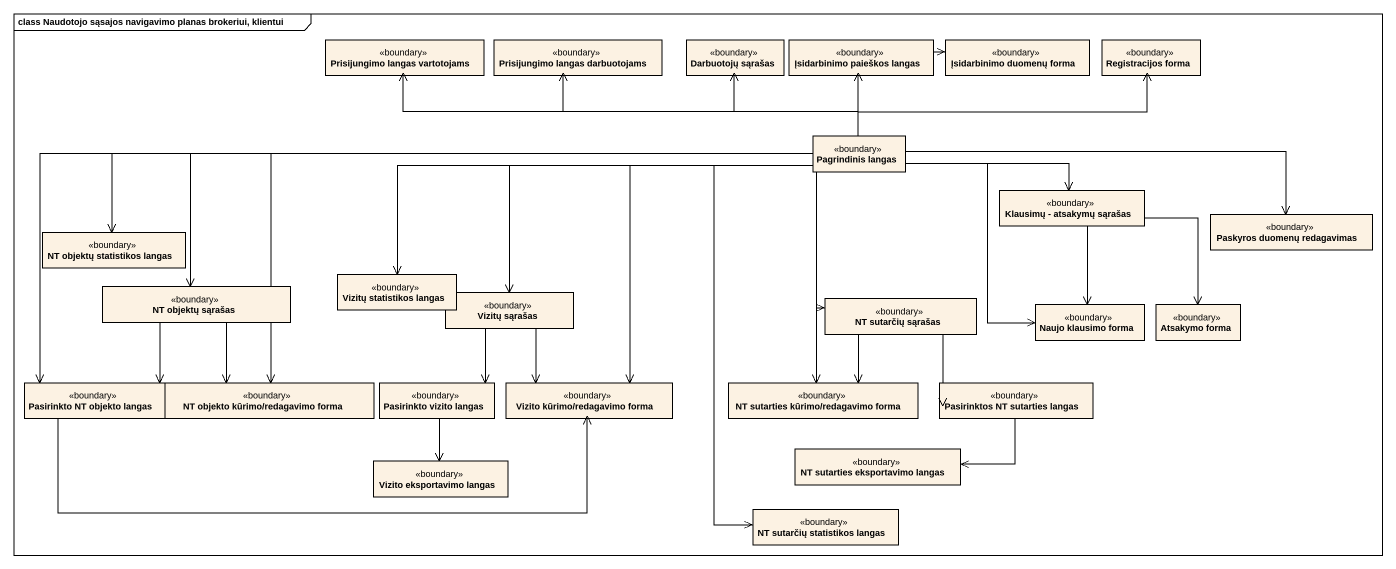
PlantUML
@startuml
mainframe class Naudotojo sąsajos navigavimo planas brokeriui, klientui
hide circle
hide empty members
class "Prisijungimo langas vartotojams" as Prisijungimo_langas <<boundary>>
class "Prisijungimo langas darbuotojams" as Prisijungimo_langas_2 <<boundary>>
class "Darbuotojų sąrašas" as Darbuotojų_sąrašas <<boundary>>
class "Įsidarbinimo paieškos langas" as Įsidarbinimo_paieškos_langas <<boundary>>
class "Įsidarbinimo duomenų forma" as Įsidarbinimo_duomenų_forma <<boundary>>
class "Registracijos forma" as Registracijos_forma <<boundary>>
class "Pagrindinis langas" as Pagrindinis_langas <<boundary>>
class "Klausimų - atsakymų sąrašas" as Klausimų_atsakymų_sąrašas <<boundary>>
class "NT objektų statistikos langas" as NT_objektų_statistikos <<boundary>>
class "Paskyros duomenų redagavimas" as Paskyros_duomenų_redagavimas <<boundary>>
class "Vizitų statistikos langas" as Vizitų_statistikos_langas <<boundary>>
class "NT objektų sąrašas" as NT_objektų_sąrašas <<boundary>>
class "Vizitų sąrašas" as Vizitų_sąrašas <<boundary>>
class "NT sutarčių sąrašas" as NT_sutarčių_sąrašas <<boundary>>
class "Naujo klausimo forma" as Naujo_klausimo_forma <<boundary>>
class "Atsakymo forma" as Atsakymo_forma <<boundary>>
class "Pasirinkto NT objekto langas" as Pasirinkto_NT_objekto_langas <<boundary>>
class "NT objekto kūrimo/redagavimo forma" as NT_objekto_kūrimo <<boundary>>
class "Pasirinkto vizito langas" as Pasirinkto_vizito_langas <<boundary>>
class "Vizito kūrimo/redagavimo forma" as Vizito_kūrimo_redagavimo <<boundary>>
class "NT sutarties kūrimo/redagavimo forma" as NT_sutarties_kūrimo <<boundary>>
class "Pasirinktos NT sutarties langas" as Pasirinktos_NT_sutarties <<boundary>>
class "Vizito eksportavimo langas" as Vizito_eksportavimo_langas <<boundary>>
class "NT sutarties eksportavimo langas" as NT_sutarties_eksportavimo <<boundary>>
class "NT sutarčių statistikos langas" as NT_sutarčių_statistikos <<boundary>>
Įsidarbinimo_paieškos_langas -right-> Įsidarbinimo_duomenų_forma
Pagrindinis_langas -left-> Prisijungimo_langas
Pagrindinis_langas -left-> Prisijungimo_langas_2
Pagrindinis_langas -up-> Darbuotojų_sąrašas
Pagrindinis_langas -up-> Įsidarbinimo_paieškos_langas
Pagrindinis_langas -right-> Registracijos_forma
Pagrindinis_langas -right-> Klausimų_atsakymų_sąrašas
Pagrindinis_langas -left-> NT_objektų_statistikos
Pagrindinis_langas -right-> Paskyros_duomenų_redagavimas
Pagrindinis_langas -left-> Vizitų_statistikos_langas
Pagrindinis_langas -left-> NT_objektų_sąrašas
Pagrindinis_langas -left-> Vizitų_sąrašas
Pagrindinis_langas --> NT_sutarčių_sąrašas
Pagrindinis_langas --> Naujo_klausimo_forma
Pagrindinis_langas -left-> Pasirinkto_NT_objekto_langas
Pagrindinis_langas -left-> NT_objekto_kūrimo
Pagrindinis_langas --> Vizito_kūrimo_redagavimo
Pagrindinis_langas --> NT_sutarties_kūrimo
Pagrindinis_langas --> NT_sutarčių_statistikos
Klausimų_atsakymų_sąrašas --> Naujo_klausimo_forma
Klausimų_atsakymų_sąrašas --> Atsakymo_forma
NT_objektų_sąrašas --> Pasirinkto_NT_objekto_langas
NT_objektų_sąrašas --> NT_objekto_kūrimo
Vizitų_sąrašas --> Pasirinkto_vizito_langas
Vizitų_sąrašas --> Vizito_kūrimo_redagavimo
NT_sutarčių_sąrašas --> NT_sutarties_kūrimo
NT_sutarčių_sąrašas --> Pasirinktos_NT_sutarties
Pasirinkto_NT_objekto_langas -right-> Vizito_kūrimo_redagavimo
Pasirinkto_vizito_langas --> Vizito_eksportavimo_langas
Pasirinktos_NT_sutarties -left-> NT_sutarties_eksportavimo
@enduml
